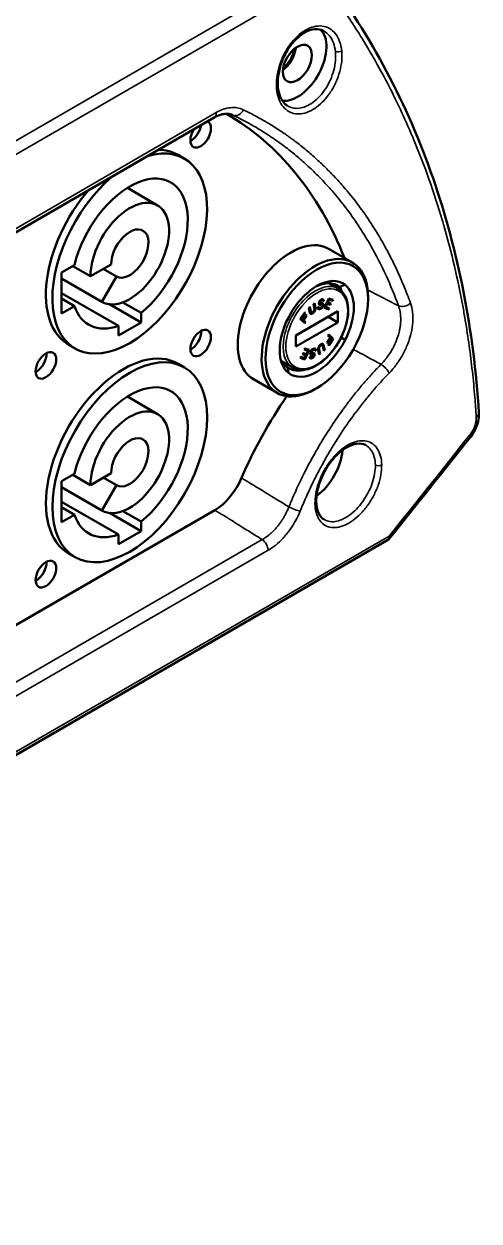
# Model space of a CAD drawing. Header units: millimetres. Extents: x 40 to 2195, y 40 to 1687.
# Drawn here: x 571.3 to 621.2, y 1177.3 to 1308.4 of the extents above; entities that cross this region are included whole.
import ezdxf

# ---------------------------------------------------------------- set-up
doc = ezdxf.new("R2010")
doc.units = ezdxf.units.MM
doc.header["$LTSCALE"] = 8
doc.layers.add('Visible (ISO)', color=7, linetype='Continuous', lineweight=50)
doc.layers.add('Visible Narrow (ISO)', color=7, linetype='Continuous', lineweight=35)

msp = doc.modelspace()

# ---------------------------------------------------------------- linework, layer by layer
at = {"layer": 'Visible (ISO)'}
for p, q in [((606.055, 1306.178), (606.056, 1306.178)), ((600.2, 1299.498), (600.2, 1299.498)), ((495.737, 1242.498), (592.191, 1298.186)), ((594.205, 1298.476), (594.205, 1298.476)), ((588.225, 1294.098), (588.932, 1293.689)), ((582.673, 1290.49), (585.982, 1288.58)), ((604.735, 1283.828), (607.351, 1282.318)), ((611.216, 1283.519), (611.216, 1283.519)), ((576.873, 1282.044), (575.458, 1281.227)), ((575.458, 1281.227), (575.458, 1276.737)), ((576.674, 1281.929), (578.619, 1280.807)), ((580.881, 1282.113), (578.619, 1280.807)), ((580.032, 1281.623), (581.482, 1280.785)), ((575.458, 1280.568), (579.882, 1278.014)), ((579.882, 1278.014), (581.482, 1280.785)), ((604.784, 1280.047), (605.797, 1279.462)), ((605.471, 1279.916), (605.928, 1279.652)), ((605.928, 1279.652), (606.553, 1279.866)), ((581.695, 1275.374), (575.458, 1278.975)), ((609.06, 1278.296), (609.06, 1278.541)), ((576.873, 1277.553), (575.458, 1278.37)), ((575.458, 1276.737), (576.873, 1277.553)), ((584.17, 1275.742), (580.697, 1277.747)), ((584.17, 1276.803), (582.173, 1277.956)), ((602.669, 1277.453), (602.568, 1277.368)), ((602.568, 1277.368), (602.688, 1276.823)), ((602.789, 1276.908), (602.669, 1277.453)), ((603.173, 1277.876), (603.072, 1277.791)), ((603.072, 1277.791), (603.192, 1277.246)), ((603.293, 1277.331), (603.156, 1277.41)), ((603.191, 1277.162), (603.169, 1277.081)), ((603.293, 1277.331), (603.173, 1277.876)), ((603.296, 1277.229), (603.182, 1277.294)), ((603.192, 1277.246), (603.191, 1277.162)), ((603.278, 1277.13), (603.191, 1277.18)), ((603.226, 1277.003), (603.278, 1277.13)), ((603.278, 1277.13), (603.296, 1277.229)), ((603.296, 1277.229), (603.293, 1277.331)), ((603.652, 1277.456), (603.551, 1277.423)), ((603.551, 1277.423), (603.553, 1277.34)), ((603.553, 1277.34), (603.585, 1277.247)), ((603.697, 1277.345), (603.558, 1277.425)), ((603.738, 1277.213), (603.562, 1277.314)), ((603.658, 1277.208), (603.583, 1277.25)), ((603.585, 1277.247), (603.658, 1277.208)), ((603.658, 1277.395), (603.589, 1277.435)), ((603.658, 1277.395), (603.652, 1277.456)), ((603.697, 1277.345), (603.658, 1277.395)), ((603.658, 1277.208), (603.738, 1277.213)), ((603.689, 1277.946), (603.674, 1277.858)), ((603.674, 1277.858), (603.676, 1277.775)), ((603.851, 1277.686), (603.675, 1277.788)), ((603.676, 1277.775), (603.728, 1277.709)), ((603.952, 1277.719), (603.677, 1277.878)), ((603.827, 1277.824), (603.682, 1277.908)), ((603.784, 1277.852), (603.683, 1277.911)), ((603.721, 1278.04), (603.689, 1277.946)), ((603.779, 1277.913), (603.694, 1277.962)), ((603.761, 1277.345), (603.697, 1277.345)), ((603.786, 1277.957), (603.708, 1278.002)), ((603.787, 1277.687), (603.71, 1277.731)), ((603.873, 1277.256), (603.719, 1277.345)), ((603.803, 1278.15), (603.721, 1278.04)), ((603.728, 1277.709), (603.787, 1277.687)), ((603.738, 1277.213), (603.873, 1277.256)), ((603.814, 1278.028), (603.743, 1278.069)), ((603.895, 1277.389), (603.761, 1277.345)), ((603.779, 1277.913), (603.786, 1277.957)), ((603.784, 1277.852), (603.779, 1277.913)), ((603.827, 1277.824), (603.784, 1277.852)), ((603.786, 1277.957), (603.814, 1278.028)), ((603.787, 1277.687), (603.851, 1277.686)), ((603.872, 1278.089), (603.792, 1278.135)), ((603.878, 1278.216), (603.803, 1278.15)), ((603.814, 1278.028), (603.872, 1278.089)), ((603.874, 1277.819), (603.827, 1277.824)), ((604.016, 1277.719), (603.834, 1277.823)), ((603.927, 1278.127), (603.837, 1278.179)), ((603.961, 1277.306), (603.845, 1277.372)), ((603.851, 1277.686), (603.952, 1277.719)), ((603.872, 1278.089), (603.927, 1278.127)), ((603.873, 1277.256), (603.961, 1277.306)), ((603.975, 1277.851), (603.874, 1277.819)), ((603.949, 1278.259), (603.878, 1278.216)), ((603.966, 1277.432), (603.895, 1277.389)), ((604.028, 1278.16), (603.904, 1278.231)), ((604.074, 1278.154), (603.922, 1278.242)), ((603.927, 1278.127), (604.028, 1278.16)), ((604.186, 1277.691), (603.931, 1277.837)), ((604.034, 1278.287), (603.949, 1278.259)), ((604.035, 1277.371), (603.949, 1277.422)), ((603.952, 1277.719), (604.016, 1277.719)), ((604.211, 1278.115), (603.957, 1278.262)), ((603.961, 1277.306), (604.035, 1277.371)), ((604.024, 1277.493), (603.966, 1277.432)), ((604.055, 1277.856), (603.975, 1277.851)), ((604.016, 1277.719), (604.059, 1277.691)), ((604.167, 1277.768), (604.018, 1277.854)), ((604.205, 1278.176), (604.02, 1278.282)), ((604.069, 1277.57), (604.024, 1277.493)), ((604.028, 1278.16), (604.074, 1278.154)), ((604.114, 1278.292), (604.034, 1278.287)), ((604.035, 1277.371), (604.118, 1277.481)), ((604.118, 1277.481), (604.043, 1277.525)), ((604.115, 1277.834), (604.055, 1277.856)), ((604.059, 1277.691), (604.081, 1277.636)), ((604.081, 1277.636), (604.069, 1277.57)), ((604.074, 1278.154), (604.101, 1278.121)), ((604.167, 1277.58), (604.08, 1277.63)), ((604.17, 1278.247), (604.095, 1278.291)), ((604.101, 1278.121), (604.11, 1278.082)), ((604.11, 1278.082), (604.211, 1278.115)), ((604.17, 1278.247), (604.114, 1278.292)), ((604.167, 1277.768), (604.115, 1277.834)), ((604.118, 1277.481), (604.167, 1277.58)), ((604.186, 1277.691), (604.167, 1277.768)), ((604.167, 1277.58), (604.186, 1277.691)), ((604.205, 1278.176), (604.17, 1278.247)), ((604.211, 1278.115), (604.205, 1278.176)), ((604.762, 1278.389), (604.257, 1277.341)), ((604.257, 1277.341), (604.749, 1277.188)), ((604.297, 1277.423), (604.396, 1277.392)), ((604.404, 1277.449), (604.33, 1277.492)), ((604.396, 1277.392), (604.421, 1277.444)), ((604.749, 1277.188), (604.396, 1277.392)), ((604.404, 1277.449), (604.575, 1277.806)), ((604.814, 1277.322), (604.404, 1277.449)), ((604.575, 1277.806), (604.502, 1277.849)), ((604.533, 1277.914), (604.577, 1277.9)), ((604.64, 1277.94), (604.566, 1277.982)), ((604.575, 1277.806), (604.931, 1277.696)), ((604.577, 1277.9), (604.606, 1277.96)), ((604.931, 1277.696), (604.577, 1277.9)), ((604.64, 1277.94), (604.779, 1278.23)), ((604.995, 1277.83), (604.64, 1277.94)), ((604.779, 1278.23), (604.706, 1278.272)), ((604.737, 1278.337), (604.836, 1278.307)), ((604.749, 1277.188), (604.814, 1277.322)), ((605.254, 1278.236), (604.762, 1278.389)), ((604.779, 1278.23), (605.189, 1278.103)), ((604.836, 1278.307), (604.861, 1278.359)), ((605.189, 1278.103), (604.836, 1278.307)), ((604.931, 1277.696), (604.995, 1277.83)), ((605.189, 1278.103), (605.254, 1278.236)), ((584.17, 1275.742), (584.17, 1276.803)), ((605.736, 1276.99), (601.14, 1274.336)), ((602.113, 1276.858), (601.621, 1276.137)), ((601.621, 1276.137), (602.126, 1275.672)), ((601.854, 1275.996), (601.652, 1276.183)), ((601.972, 1276.01), (601.658, 1276.191)), ((601.907, 1276.07), (601.669, 1276.207)), ((601.768, 1276.198), (601.692, 1276.242)), ((601.768, 1276.198), (602.177, 1276.799)), ((601.907, 1276.07), (601.768, 1276.198)), ((601.823, 1275.951), (601.854, 1275.996)), ((602.208, 1275.792), (601.854, 1275.996)), ((602.262, 1276.59), (601.907, 1276.07)), ((601.972, 1276.01), (602.327, 1276.531)), ((602.208, 1275.792), (601.972, 1276.01)), ((602.177, 1276.799), (602.102, 1276.843)), ((602.177, 1276.799), (602.113, 1276.858)), ((602.126, 1275.672), (602.208, 1275.792)), ((602.327, 1276.531), (602.251, 1276.574)), ((602.327, 1276.531), (602.262, 1276.59)), ((602.789, 1276.908), (602.652, 1276.987)), ((602.821, 1276.851), (602.661, 1276.944)), ((602.931, 1276.714), (602.68, 1276.859)), ((602.688, 1276.823), (602.724, 1276.749)), ((602.856, 1276.693), (602.711, 1276.777)), ((602.724, 1276.749), (602.773, 1276.707)), ((602.773, 1276.707), (602.856, 1276.693)), ((602.821, 1276.851), (602.789, 1276.908)), ((602.867, 1276.827), (602.821, 1276.851)), ((602.856, 1276.693), (602.931, 1276.714)), ((602.925, 1276.834), (602.867, 1276.827)), ((603.019, 1276.767), (602.907, 1276.832)), ((602.996, 1276.873), (602.925, 1276.834)), ((602.931, 1276.714), (603.019, 1276.767)), ((603.063, 1276.929), (602.996, 1276.873)), ((603.086, 1276.824), (602.998, 1276.875)), ((603.019, 1276.767), (603.086, 1276.824)), ((603.127, 1277.003), (603.063, 1276.929)), ((603.086, 1276.824), (603.167, 1276.912)), ((603.167, 1276.912), (603.087, 1276.958)), ((603.169, 1277.081), (603.127, 1277.003)), ((603.226, 1277.003), (603.151, 1277.047)), ((603.167, 1276.912), (603.226, 1277.003)), ((605.736, 1275.765), (604.676, 1276.377)), ((605.736, 1275.765), (605.736, 1276.99)), ((581.695, 1274.313), (584.17, 1275.742)), ((581.695, 1275.374), (581.695, 1274.313)), ((601.14, 1273.111), (605.736, 1275.765)), ((576.225, 1273.313), (576.932, 1272.905)), ((601.14, 1274.336), (601.14, 1273.111)), ((603.71, 1273.189), (603.65, 1273.097)), ((603.79, 1273.277), (603.71, 1273.189)), ((603.813, 1273.171), (603.735, 1273.217)), ((603.75, 1273.098), (603.813, 1273.171)), ((603.857, 1273.333), (603.79, 1273.277)), ((603.88, 1273.228), (603.792, 1273.279)), ((603.813, 1273.171), (603.88, 1273.228)), ((603.952, 1273.267), (603.849, 1273.326)), ((603.945, 1273.386), (603.857, 1273.333)), ((603.88, 1273.228), (603.952, 1273.267)), ((604.01, 1273.274), (603.881, 1273.348)), ((604.055, 1273.249), (603.883, 1273.349)), ((604.02, 1273.407), (603.945, 1273.386)), ((603.952, 1273.267), (604.01, 1273.274)), ((604.188, 1273.278), (603.982, 1273.397)), ((604.01, 1273.274), (604.055, 1273.249)), ((604.103, 1273.394), (604.02, 1273.407)), ((604.055, 1273.249), (604.087, 1273.193)), ((604.152, 1273.351), (604.069, 1273.399)), ((604.087, 1273.193), (604.208, 1272.648)), ((604.152, 1273.351), (604.103, 1273.394)), ((604.188, 1273.278), (604.152, 1273.351)), ((604.309, 1272.733), (604.188, 1273.278)), ((604.905, 1274.091), (604.55, 1273.57)), ((604.55, 1273.57), (604.614, 1273.51)), ((604.614, 1273.51), (604.969, 1274.031)), ((604.75, 1274.429), (604.668, 1274.308)), ((604.668, 1274.308), (604.905, 1274.091)), ((604.902, 1274.167), (604.699, 1274.354)), ((605.109, 1273.903), (604.699, 1273.302)), ((604.699, 1273.302), (604.764, 1273.242)), ((605.255, 1273.963), (604.75, 1274.429)), ((604.764, 1273.242), (605.255, 1273.963)), ((604.871, 1274.122), (604.902, 1274.167)), ((604.969, 1274.031), (604.894, 1274.075)), ((605.255, 1273.963), (604.902, 1274.167)), ((604.969, 1274.031), (605.109, 1273.903)), ((606.093, 1274.059), (606.553, 1273.831)), ((606.108, 1274.088), (606.553, 1273.831)), ((601.687, 1271.998), (601.623, 1271.864)), ((601.623, 1271.864), (602.115, 1271.711)), ((601.662, 1271.946), (601.761, 1271.916)), ((602.097, 1271.871), (601.687, 1271.998)), ((601.761, 1271.916), (601.786, 1271.967)), ((602.115, 1271.711), (601.761, 1271.916)), ((601.946, 1272.405), (601.881, 1272.271)), ((601.881, 1272.271), (602.237, 1272.161)), ((602.237, 1272.161), (601.917, 1272.345)), ((602.301, 1272.295), (601.946, 1272.405)), ((601.957, 1272.322), (601.99, 1272.391)), ((602.127, 1272.913), (602.063, 1272.779)), ((602.063, 1272.779), (602.473, 1272.652)), ((602.237, 1272.161), (602.097, 1271.871)), ((602.102, 1272.861), (602.119, 1272.856)), ((602.115, 1271.711), (602.619, 1272.76)), ((602.473, 1272.652), (602.119, 1272.856)), ((602.619, 1272.76), (602.127, 1272.913)), ((602.193, 1272.813), (602.226, 1272.882)), ((602.473, 1272.652), (602.301, 1272.295)), ((602.767, 1272.018), (602.666, 1271.986)), ((602.666, 1271.986), (602.671, 1271.925)), ((602.671, 1271.925), (602.706, 1271.853)), ((602.927, 1271.841), (602.673, 1271.988)), ((602.843, 1271.814), (602.679, 1271.909)), ((602.71, 1272.52), (602.691, 1272.41)), ((602.691, 1272.41), (602.709, 1272.333)), ((603.003, 1272.282), (602.699, 1272.457)), ((602.818, 1272.41), (602.702, 1272.476)), ((602.861, 1272.382), (602.702, 1272.474)), ((602.902, 1272.249), (602.702, 1272.365)), ((602.706, 1271.853), (602.762, 1271.809)), ((602.796, 1272.465), (602.709, 1272.515)), ((602.709, 1272.333), (602.762, 1272.267)), ((602.758, 1272.619), (602.71, 1272.52)), ((602.802, 1271.947), (602.71, 1272)), ((602.776, 1271.98), (602.73, 1272.006)), ((602.807, 1272.531), (602.735, 1272.572)), ((602.821, 1272.244), (602.744, 1272.289)), ((602.841, 1272.729), (602.758, 1272.619)), ((602.762, 1272.267), (602.821, 1272.244)), ((602.776, 1271.98), (602.767, 1272.018)), ((602.802, 1271.947), (602.776, 1271.98)), ((602.852, 1272.608), (602.781, 1272.649)), ((602.796, 1272.465), (602.807, 1272.531)), ((602.818, 1272.41), (602.796, 1272.465)), ((602.849, 1271.941), (602.802, 1271.947)), ((602.807, 1272.531), (602.852, 1272.608)), ((602.861, 1272.382), (602.818, 1272.41)), ((602.821, 1272.244), (602.902, 1272.249)), ((602.91, 1272.668), (602.83, 1272.715)), ((602.916, 1272.795), (602.841, 1272.729)), ((602.843, 1271.814), (602.927, 1271.841)), ((602.95, 1271.974), (602.849, 1271.941)), ((602.852, 1272.608), (602.91, 1272.668)), ((602.924, 1272.382), (602.861, 1272.382)), ((603.049, 1272.276), (602.867, 1272.382)), ((602.998, 1271.885), (602.883, 1271.952)), ((602.981, 1272.712), (602.885, 1272.768)), ((602.902, 1272.249), (603.003, 1272.282)), ((602.91, 1272.668), (602.981, 1272.712)), ((603.004, 1272.844), (602.916, 1272.795)), ((603.025, 1272.414), (602.924, 1272.382)), ((602.927, 1271.841), (602.998, 1271.885)), ((603.203, 1272.243), (602.948, 1272.389)), ((603.004, 1272.012), (602.95, 1271.974)), ((602.981, 1272.712), (603.116, 1272.756)), ((603.116, 1272.756), (602.983, 1272.832)), ((603.073, 1271.951), (602.988, 1272)), ((602.998, 1271.885), (603.073, 1271.951)), ((603.003, 1272.282), (603.049, 1272.276)), ((603.138, 1272.888), (603.004, 1272.844)), ((603.062, 1272.072), (603.004, 1272.012)), ((603.179, 1272.755), (603.018, 1272.849)), ((603.325, 1272.678), (603.025, 1272.851)), ((603.089, 1272.414), (603.025, 1272.414)), ((603.201, 1272.325), (603.047, 1272.414)), ((603.049, 1272.276), (603.092, 1272.249)), ((603.09, 1272.144), (603.062, 1272.072)), ((603.073, 1271.951), (603.155, 1272.061)), ((603.155, 1272.061), (603.076, 1272.107)), ((603.149, 1272.392), (603.089, 1272.414)), ((603.098, 1272.188), (603.09, 1272.144)), ((603.092, 1272.249), (603.098, 1272.188)), ((603.187, 1272.154), (603.096, 1272.207)), ((603.323, 1272.76), (603.115, 1272.88)), ((603.116, 1272.756), (603.179, 1272.755)), ((603.219, 1272.893), (603.138, 1272.888)), ((603.201, 1272.325), (603.149, 1272.392)), ((603.155, 1272.061), (603.187, 1272.154)), ((603.179, 1272.755), (603.218, 1272.706)), ((603.187, 1272.154), (603.203, 1272.243)), ((603.203, 1272.243), (603.201, 1272.325)), ((603.218, 1272.706), (603.224, 1272.645)), ((603.292, 1272.854), (603.219, 1272.893)), ((603.224, 1272.645), (603.325, 1272.678)), ((603.323, 1272.76), (603.292, 1272.854)), ((603.325, 1272.678), (603.323, 1272.76)), ((603.599, 1272.971), (603.58, 1272.872)), ((603.58, 1272.872), (603.583, 1272.77)), ((603.583, 1272.77), (603.703, 1272.225)), ((603.684, 1272.855), (603.588, 1272.91)), ((603.65, 1273.097), (603.599, 1272.971)), ((603.685, 1272.939), (603.605, 1272.986)), ((603.707, 1273.02), (603.636, 1273.061)), ((603.804, 1272.31), (603.667, 1272.389)), ((603.75, 1273.098), (603.678, 1273.139)), ((603.684, 1272.855), (603.685, 1272.939)), ((603.804, 1272.31), (603.684, 1272.855)), ((603.685, 1272.939), (603.707, 1273.02)), ((603.703, 1272.225), (603.804, 1272.31)), ((603.707, 1273.02), (603.75, 1273.098)), ((604.309, 1272.733), (604.172, 1272.812)), ((604.208, 1272.648), (604.309, 1272.733)), ((588.225, 1271.236), (588.932, 1270.827)), ((599.518, 1271.54), (600.797, 1270.802)), ((599.628, 1271.211), (600.241, 1270.857)), ((600.241, 1270.857), (600.324, 1270.234)), ((602.762, 1271.809), (602.843, 1271.814)), ((612.048, 1270.978), (612.048, 1270.978)), ((596.485, 1269.539), (599.101, 1268.028)), ((603.438, 1268.559), (603.226, 1268.437)), ((582.673, 1267.628), (585.982, 1265.718)), ((608.388, 1266.792), (608.388, 1266.792)), ((607.403, 1265.492), (607.403, 1265.492)), ((607.572, 1265.723), (607.572, 1265.723)), ((608.779, 1262.333), (608.779, 1262.332)), ((576.873, 1259.182), (575.458, 1258.365)), ((576.674, 1259.067), (578.619, 1257.945)), ((580.881, 1259.251), (578.619, 1257.945)), ((580.032, 1258.761), (581.482, 1257.924)), ((575.458, 1258.365), (575.458, 1253.875)), ((575.458, 1257.706), (579.882, 1255.152)), ((579.882, 1255.152), (581.482, 1257.924)), ((581.695, 1252.512), (575.458, 1256.113)), ((592.257, 1255.204), (490.169, 1196.264)), ((576.873, 1254.691), (575.458, 1255.508)), ((584.17, 1252.88), (580.697, 1254.885)), ((584.17, 1253.941), (582.173, 1255.094)), ((600.526, 1255.896), (600.526, 1255.896)), ((575.458, 1253.875), (576.873, 1254.691)), ((584.17, 1252.88), (584.17, 1253.941)), ((604.206, 1254.189), (604.206, 1254.189)), ((581.695, 1251.451), (584.17, 1252.88)), ((581.695, 1252.512), (581.695, 1251.451)), ((611.298, 1251.966), (482.026, 1177.33)), ((576.225, 1250.451), (576.932, 1250.043))]:
    msp.add_line(p, q, dxfattribs=at)
for centre, major_axis, ratio, start_param, end_param in [((601.317, 1304.118), (2.25, 3.897), 0.5773503, 3.384645, 6.1631329), ((599.549, 1305.138), (1.125, 1.949), 0.5773503, 4.0453778, 5.3794001), ((599.549, 1305.138), (1, 1.732), 0.5773503, 4.0836221, 5.3411559), ((553.485, 1229.376), (39.992, 69.269), 0.5773503, 0.0149504, 0.0149523), ((553.478, 1229.363), (40, 69.282), 0.5773503, 5.8555837, 6.2814994), ((590.71, 1296.361), (-0.8, -1.386), 0.5773503, 4.6609827, 9.4761843), ((589.65, 1296.973), (0.8, 1.386), 0.5773503, 3.866295, 5.3015362), ((599.903, 1297.994), (1.4, 2.425), 0.5773503, 2.0350731, 2.035154), ((598.842, 1298.606), (0.75, 1.299), 0.5773503, 3.7033578, 3.7035529), ((598.842, 1298.606), (0.8, 1.386), 0.5773503, 3.792487, 3.7926391), ((599.054, 1298.484), (-0.8, -1.386), 0.5773503, 0.6411292, 0.6412576), ((582.932, 1283.297), (-6, -10.392), 0.5773503, 4.1555191, 9.9816478), ((582.225, 1283.705), (6, 10.392), 0.5773503, 0, 0.3134131), ((582.932, 1283.297), (4.5, 7.794), 0.5773503, 4.1226819, 8.328858), ((582.225, 1283.705), (-6, -10.392), 0.5773503, 4.3989759, 6.2831853), ((582.932, 1283.297), (-3.05, -5.283), 0.5773503, 0, 5.4977871), ((582.932, 1283.297), (-1.45, -2.511), 0.5773503, 0, 5.4977871), ((600.61, 1276.683), (4.125, 7.145), 0.5773503, 0, 3.1415927), ((603.226, 1275.173), (4.125, 7.145), 0.5773503, 5.4977871, 10.2101761), ((603.438, 1275.05), (2.875, 4.98), 0.5773503, 6.1959188, 7.9412481), ((603.085, 1275.254), (2.625, 4.547), 0.5773503, 6.1959188, 7.022031), ((602.228, 1275.749), (2.625, 4.547), 0.5773503, 5.9733407, 6.1192113), ((603.438, 1275.05), (2.875, 4.98), 0.5773503, 4.7996554, 6.1959188), ((602.228, 1275.749), (2.875, 4.98), 0.5773503, 5.7458158, 5.8794967), ((582.932, 1283.297), (-4.5, -7.794), 0.5773503, 5.808309, 6.8728924), ((603.438, 1275.05), (-2.875, -4.98), 0.5773503, 4.7996554, 6.1959188), ((589.65, 1274.111), (0.8, 1.386), 0.5773503, 3.866295, 5.558483), ((603.438, 1275.05), (-2.875, -4.98), 0.5773503, 6.1959188, 7.9412481), ((572.679, 1271.662), (0.8, 1.386), 0.5773503, 3.866295, 5.558483), ((582.225, 1260.843), (6, 10.392), 0.5773503, 0, 3.1415927), ((603.085, 1275.254), (-2.625, -4.547), 0.5773503, 6.1959188, 6.8417831), ((582.932, 1260.435), (4.5, 7.794), 0.5773503, 4.1226819, 8.328858), ((612.887, 1255.425), (-15, -25.981), 0.5773503, 4.5705121, 4.9134068), ((582.932, 1260.435), (-3.05, -5.283), 0.5773503, 0, 5.4977871), ((620.222, 1265.784), (0.998, 0.062), 0.5973138, 6.2830968, 6.2832315), ((603.085, 1260.231), (2.25, 3.897), 0.5773503, 0.149945, 0.1499531), ((582.932, 1260.435), (-1.45, -2.511), 0.5773503, 0, 5.4977871), ((603.085, 1260.231), (2.25, 3.897), 0.5773503, 5.9263482, 5.9263977), ((619.536, 1263.864), (0.783, -0.622), 0.2153786, 0.0000005, 0.0000824), ((603.085, 1260.231), (-2.25, -3.897), 0.5773503, 0.8924935, 2.274562), ((603.085, 1260.231), (-1.125, -1.949), 0.5773503, 2.4402436, 2.440431), ((592.242, 1259.294), (2.491, 4.338), 0.5797185, 3.9263066, 4.9086224), ((603.084, 1260.23), (-1.125, -1.948), 0.5773503, 6.021143, 6.0211494), ((603.085, 1260.231), (-2.25, -3.897), 0.5773503, 6.2389321, 6.2389455), ((603.085, 1260.231), (-2.25, -3.897), 0.5773503, 0.8489149, 0.8489332), ((582.932, 1260.435), (-4.5, -7.794), 0.5773503, 5.808309, 6.8728924), ((610.664, 1252.754), (0.66, -0.77), 0.4109724, 6.2062801, 6.9933348), ((572.679, 1248.8), (0.8, 1.386), 0.5773503, 3.866295, 5.558483)]:
    msp.add_ellipse(centre, major_axis=major_axis, ratio=ratio, start_param=start_param, end_param=end_param, dxfattribs=at)
for centre, major_axis in [((601.317, 1304.118), (1.125, 1.949)), ((603.438, 1275.05), (-3.975, -6.885)), ((590.71, 1273.499), (-0.8, -1.386)), ((573.74, 1271.05), (-0.8, -1.386)), ((582.932, 1260.435), (-6, -10.392)), ((573.74, 1248.188), (-0.8, -1.386))]:
    msp.add_ellipse(centre, major_axis=major_axis, ratio=0.5773503, dxfattribs=at)
for points, knots in [([(604.445, 1313.693), (609.361, 1307.197), (613.35, 1299.704), (618.95, 1283.597), (620.659, 1274.915), (621.22, 1265.846)], [0, 0, 0, 0, 3.4817269, 3.4817269, 6.869154, 6.869154, 6.869154, 6.869154]), ([(604.182, 1307.695), (603.899, 1307.843), (603.57, 1307.905), (602.868, 1307.835), (602.491, 1307.71), (601.792, 1307.314), (601.462, 1307.059), (600.854, 1306.454), (600.567, 1306.098), (600.063, 1305.319), (599.839, 1304.885), (599.484, 1303.993), (599.348, 1303.523), (599.183, 1302.61), (599.152, 1302.156), (599.176, 1301.679), (599.18, 1301.619), (599.185, 1301.559)], [0, 0, 0, 0, 0.1785225, 0.1785225, 0.344747, 0.344747, 0.4888646, 0.4888646, 0.6298816, 0.6298816, 0.7730767, 0.7730767, 0.918247, 0.918247, 1.0642545, 1.0642545, 1.0855836, 1.0855836, 1.0855836, 1.0855836]), ([(599.185, 1301.559), (599.221, 1301.149), (599.311, 1300.771), (599.571, 1300.15), (599.741, 1299.897), (600.019, 1299.627), (600.107, 1299.557), (600.2, 1299.498)], [0, 0, 0, 0, 0.14761341, 0.14761341, 0.29154557, 0.29154557, 0.3534981, 0.3534981, 0.3534981, 0.3534981]), ([(594.205, 1298.476), (594.043, 1298.548), (593.868, 1298.591), (593.493, 1298.613), (593.296, 1298.597), (592.807, 1298.486), (592.501, 1298.365), (592.19, 1298.185)], [0, 0, 0, 0, 0.12032325, 0.12032325, 0.22925227, 0.22925227, 0.3724533, 0.3724533, 0.3724533, 0.3724533]), ([(600.797, 1270.802), (601.064, 1270.648), (601.371, 1270.564), (602.037, 1270.539), (602.4, 1270.605), (603.15, 1270.882), (603.538, 1271.101), (604.294, 1271.667), (604.661, 1272.015), (605.335, 1272.803), (605.642, 1273.243), (606.167, 1274.17), (606.385, 1274.658), (606.712, 1275.634), (606.819, 1276.122), (606.911, 1277.053), (606.895, 1277.495), (606.735, 1278.287), (606.592, 1278.637), (606.225, 1279.146), (606.026, 1279.33), (605.797, 1279.462)], [0.7853982, 0.7853982, 0.7853982, 0.7853982, 1.0821682, 1.0821682, 1.3931145, 1.3931145, 1.7181942, 1.7181942, 2.0448619, 2.0448619, 2.3704012, 2.3704012, 2.6954728, 2.6954728, 3.0210964, 3.0210964, 3.3478306, 3.3478306, 3.6723036, 3.6723036, 3.9269908, 3.9269908, 3.9269908, 3.9269908]), ([(621.22, 1265.839), (621.238, 1265.535), (621.206, 1265.213), (621.057, 1264.584), (620.939, 1264.267), (620.656, 1263.713), (620.497, 1263.465), (620.319, 1263.242)], [0.00073799, 0.00073799, 0.00073799, 0.00073799, 0.10214631, 0.10214631, 0.20213812, 0.20213812, 0.28890565, 0.28890565, 0.28890565, 0.28890565]), ([(608.779, 1262.333), (608.51, 1262.473), (608.179, 1262.526), (607.459, 1262.417), (607.078, 1262.278), (606.366, 1261.862), (606.027, 1261.603), (605.385, 1260.988), (605.074, 1260.624), (604.516, 1259.831), (604.263, 1259.392), (603.849, 1258.496), (603.683, 1258.028), (603.459, 1257.126), (603.399, 1256.681), (603.391, 1256.227), (603.391, 1256.177), (603.392, 1256.128)], [0, 0, 0, 0, 0.1937966, 0.1937966, 0.362471, 0.362471, 0.5079232, 0.5079232, 0.6541727, 0.6541727, 0.8025495, 0.8025495, 0.9518485, 0.9518485, 1.1007993, 1.1007993, 1.1193654, 1.1193654, 1.1193654, 1.1193654]), ([(603.392, 1256.128), (603.398, 1255.733), (603.457, 1255.374), (603.658, 1254.791), (603.798, 1254.56), (604.037, 1254.311), (604.118, 1254.244), (604.206, 1254.189)], [0, 0, 0, 0, 0.14883937, 0.14883937, 0.29380505, 0.29380505, 0.36130566, 0.36130566, 0.36130566, 0.36130566])]:
    msp.add_open_spline(points, degree=3, knots=knots, dxfattribs=at)
msp.add_open_spline([(620.319, 1263.242), (617.339, 1259.491), (614.348, 1255.746), (611.347, 1252.007)], degree=3, dxfattribs=at)
at = {"layer": 'Visible Narrow (ISO)'}
for p, q in [((483.096, 1245.234), (602.335, 1314.076)), ((483.785, 1244.124), (603.024, 1312.967)), ((495.935, 1243.048), (592.393, 1298.738)), ((592.969, 1299.021), (592.969, 1299.021)), ((611.371, 1252.347), (482.367, 1177.867)), ((597.461, 1251.969), (494.903, 1192.757)), ((598.107, 1250.794), (495.549, 1191.582))]:
    msp.add_line(p, q, dxfattribs=at)
for centre, major_axis, ratio, start_param, end_param in [((605.824, 1305.636), (-0.498, -0.047), 0.5119659, 0.7686554, 2.3049417), ((598.687, 1301.515), (0.498, 0.044), 0.5074927, 5.449504, 6.2830782), ((591.691, 1299.051), (0.5, -0.866), 0.5773501, 0.000048, 0.8989128), ((594.673, 1299.362), (-0.43, -0.903), 0.7702436, 0.022851, 1.5882819), ((603.297, 1275.132), (2.5, 4.33), 0.5773503, 0, 3.1415927), ((10.596, -2549.526), (-2152.996, 3956.481), 0.716159, 5.4634873, 5.4644511), ((613.008, 1278.234), (-0.94, -0.34), 0.6949102, 0.642038, 2.1405063), ((-581.634, -2785.855), (-1051.572, 4384.108), 0.8027913, 5.6623197, 5.6631969), ((610.668, 1270.58), (-0.714, 0.7), 0.3517783, 3.8355338, 5.2836597), ((620.222, 1265.784), (0.998, 0.062), 0.5973138, 5.4619831, 6.2830966), ((-1062.342, 2210.294), (-1935.494, -1377.706), 0.783761, 1.9178377, 1.9239664), ((619.536, 1263.864), (0.783, -0.622), 0.2153786, 0.0000819, 0.6427313), ((610.205, 1260.342), (-0.5, -0.008), 0.5669487, 0.8109162, 2.3469972), ((408.457, 1388.594), (-357.262, 226.916), 0.0266301, 2.1376249, 2.1547516), ((602.892, 1256.12), (0.5, 0.008), 0.5662031, 5.4888317, 6.2830963), ((600.914, 1255.486), (-0.926, 0.378), 0.162642, 1.0297403, 2.5031828), ((597.4, 1251.191), (-0.5, 0.866), 0.5773503, 3.9411046, 5.4105207)]:
    msp.add_ellipse(centre, major_axis=major_axis, ratio=ratio, start_param=start_param, end_param=end_param, dxfattribs=at)
msp.add_ellipse((603.438, 1275.05), major_axis=(2.4, 4.157), ratio=0.5773503, dxfattribs=at)
for points, knots in [([(604.349, 1312.787), (604.849, 1312.125), (605.339, 1311.454), (606.297, 1310.094), (606.766, 1309.404), (607.683, 1308.007), (608.131, 1307.299), (608.854, 1306.115), (609.134, 1305.644), (609.502, 1305.012), (609.593, 1304.854), (610.198, 1303.795), (610.697, 1302.882), (611.672, 1301.01), (612.147, 1300.051), (613.063, 1298.107), (613.503, 1297.123), (613.97, 1296.021), (614.014, 1295.915), (614.658, 1294.379), (615.221, 1292.923), (616.276, 1289.952), (616.768, 1288.435), (617.274, 1286.717), (617.339, 1286.496), (617.402, 1286.275), (617.819, 1284.817), (618.192, 1283.383), (618.869, 1280.493), (619.174, 1279.036), (619.538, 1277.066), (619.627, 1276.566), (619.716, 1276.033), (619.722, 1276.002), (619.881, 1275.053), (620.022, 1274.128), (620.28, 1272.269), (620.396, 1271.333), (620.603, 1269.452), (620.694, 1268.507), (620.832, 1266.837), (620.884, 1266.115), (620.929, 1265.39)], [0, 0, 0, 0, 0.0516617, 0.0516617, 0.1033844, 0.1033844, 0.1550977, 0.1550977, 0.1888116, 0.1888116, 0.2, 0.2, 0.263525, 0.263525, 0.3283349, 0.3283349, 0.3931447, 0.3931447, 0.4, 0.4, 0.4928142, 0.4928142, 0.5865627, 0.5865627, 0.5974619, 0.6, 0.6, 0.6858769, 0.6858769, 0.7711307, 0.7711307, 0.8, 0.8, 0.8017827, 0.8017827, 0.8546116, 0.8546116, 0.9074431, 0.9074431, 0.9601682, 0.9601682, 1, 1, 1, 1]), ([(599.038, 1301.358), (599.005, 1301.739), (599.017, 1302.523), (599.278, 1303.804), (599.766, 1305.052), (600.445, 1306.183), (601.27, 1307.123), (602.185, 1307.811), (603.129, 1308.2), (604.04, 1308.265), (604.857, 1307.999), (605.521, 1307.422), (605.988, 1306.559), (606.139, 1305.863), (606.175, 1305.478)], [0, 0, 0, 0, 0.08333333, 0.16666667, 0.25, 0.33333333, 0.41666667, 0.5, 0.58333333, 0.66666667, 0.75, 0.83333333, 0.91666667, 1, 1, 1, 1]), ([(604.182, 1307.695), (604.202, 1307.685), (604.448, 1307.551), (604.87, 1307.187), (605.301, 1306.413), (605.447, 1305.768), (605.483, 1305.425)], [0.7428613, 0.7428613, 0.7428613, 0.7428613, 0.75, 0.83333333, 0.91666667, 0.99999999, 0.99999999, 0.99999999, 0.99999999]), ([(605.483, 1305.425), (605.516, 1305.11), (605.52, 1304.444), (605.334, 1303.382), (604.965, 1302.33), (604.44, 1301.355), (603.788, 1300.508), (603.049, 1299.839), (602.267, 1299.385), (601.485, 1299.173), (600.781, 1299.214), (600.374, 1299.388), (600.2, 1299.498)], [0.00000544, 0.00000544, 0.00000544, 0.00000544, 0.07692308, 0.15384615, 0.23076923, 0.30769231, 0.38461538, 0.46153846, 0.53846154, 0.61538462, 0.69230769, 0.7589014, 0.7589014, 0.7589014, 0.7589014]), ([(594.261, 1298.451), (594.844, 1298.173), (595.419, 1297.878), (596.549, 1297.255), (597.104, 1296.928), (598.192, 1296.242), (598.725, 1295.885), (599.466, 1295.355), (599.683, 1295.196), (599.951, 1294.994), (600.004, 1294.954), (600.479, 1294.592), (600.896, 1294.259), (601.715, 1293.57), (602.118, 1293.215), (602.908, 1292.484), (603.296, 1292.108), (604.055, 1291.336), (604.426, 1290.94), (604.89, 1290.422), (604.99, 1290.309), (605.098, 1290.185), (605.106, 1290.176), (605.622, 1289.584), (606.113, 1288.981), (607.068, 1287.728), (607.532, 1287.077), (608.422, 1285.739), (608.849, 1285.051), (609.28, 1284.306), (609.303, 1284.267), (609.941, 1283.154), (610.514, 1282.038), (611.533, 1279.812), (611.985, 1278.706), (612.396, 1277.57)], [0.00007924, 0.00007924, 0.00007924, 0.00007924, 0.07153957, 0.07153957, 0.14275653, 0.14275653, 0.21330097, 0.21330097, 0.24275376, 0.24275376, 0.25, 0.25, 0.30813816, 0.30813816, 0.36631778, 0.36631778, 0.42448157, 0.42448157, 0.48257639, 0.48257639, 0.49870753, 0.49870753, 0.5, 0.5, 0.5824461, 0.5824461, 0.66622305, 0.66622305, 0.75, 0.75, 0.75466516, 0.75466516, 0.88177826, 0.88177826, 0.99999999, 0.99999999, 0.99999999, 0.99999999]), ([(595.376, 1299.046), (595.791, 1298.848), (596.202, 1298.641), (597.015, 1298.21), (597.417, 1297.986), (598.211, 1297.522), (598.603, 1297.282), (599.376, 1296.786), (599.758, 1296.53), (600.452, 1296.043), (600.767, 1295.814), (601.131, 1295.539), (601.184, 1295.499), (601.636, 1295.153), (602.03, 1294.837), (602.806, 1294.187), (603.188, 1293.853), (603.938, 1293.165), (604.307, 1292.811), (605.031, 1292.087), (605.386, 1291.716), (605.934, 1291.117), (606.132, 1290.895), (606.336, 1290.661), (606.344, 1290.652), (606.904, 1290.007), (607.436, 1289.348), (608.457, 1287.992), (608.946, 1287.293), (609.805, 1285.976), (610.181, 1285.363), (610.565, 1284.697), (610.587, 1284.658), (610.87, 1284.163), (611.123, 1283.701), (611.612, 1282.762), (611.85, 1282.285), (612.308, 1281.318), (612.529, 1280.828), (612.955, 1279.835), (613.16, 1279.333), (613.479, 1278.507), (613.598, 1278.189), (613.714, 1277.867)], [0, 0, 0, 0, 0.05010338, 0.05010338, 0.10033059, 0.10033059, 0.1505348, 0.1505348, 0.20055623, 0.20055623, 0.24280232, 0.24280232, 0.25, 0.25, 0.30437237, 0.30437237, 0.35874584, 0.35874584, 0.4130943, 0.4130943, 0.46737462, 0.46737462, 0.49871962, 0.49871962, 0.5, 0.5, 0.58846899, 0.58846899, 0.67658595, 0.67658595, 0.75, 0.75, 0.75463208, 0.75463208, 0.80785521, 0.80785521, 0.86110509, 0.86110509, 0.91427288, 0.91427288, 0.96717505, 0.96717505, 1, 1, 1, 1]), ([(612.396, 1277.57), (612.436, 1277.467), (612.471, 1277.359), (612.528, 1277.151), (612.551, 1277.052), (612.583, 1276.886), (612.594, 1276.819), (612.618, 1276.646), (612.629, 1276.538), (612.643, 1276.318), (612.646, 1276.206), (612.646, 1276.039), (612.645, 1275.985), (612.642, 1275.895), (612.64, 1275.86), (612.632, 1275.698), (612.621, 1275.57), (612.589, 1275.312), (612.569, 1275.181), (612.532, 1274.979), (612.517, 1274.908), (612.501, 1274.835), (612.5, 1274.832), (612.456, 1274.63), (612.402, 1274.43), (612.297, 1274.098), (612.25, 1273.966), (612.184, 1273.792), (612.168, 1273.75), (612.087, 1273.547), (612.017, 1273.388), (611.881, 1273.107), (611.817, 1272.983), (611.707, 1272.783), (611.663, 1272.706), (611.491, 1272.415), (611.353, 1272.207), (611.195, 1271.992), (611.183, 1271.975), (611.093, 1271.855), (611.013, 1271.753), (610.817, 1271.517), (610.698, 1271.384), (610.547, 1271.229), (610.518, 1271.199), (610.489, 1271.17)], [0, 0, 0, 0, 0.0590831, 0.0590831, 0.110126, 0.110126, 0.1428571, 0.1428571, 0.1943357, 0.1943357, 0.2455857, 0.2455857, 0.2700129, 0.2700129, 0.2857143, 0.2857143, 0.3417607, 0.3417607, 0.3983815, 0.3983815, 0.4285714, 0.4285714, 0.4298346, 0.4298346, 0.5147687, 0.5147687, 0.5714286, 0.5714286, 0.589682, 0.589682, 0.6588585, 0.6588585, 0.7142857, 0.7142857, 0.7495122, 0.7495122, 0.8487464, 0.8487464, 0.8571429, 0.8571429, 0.909368, 0.909368, 0.9826298, 0.9826298, 1, 1, 1, 1]), ([(613.714, 1277.867), (613.822, 1277.568), (613.97, 1276.928), (613.995, 1275.805), (613.815, 1274.618), (613.441, 1273.403), (612.895, 1272.225), (612.194, 1271.126), (611.661, 1270.496), (611.375, 1270.203)], [0.00000001, 0.00000001, 0.00000001, 0.00000001, 0.14285714, 0.28571429, 0.42857143, 0.57142857, 0.71428571, 0.85714286, 1, 1, 1, 1]), ([(610.489, 1271.17), (610.344, 1271.022), (610.196, 1270.868), (609.896, 1270.553), (609.745, 1270.391), (609.441, 1270.061), (609.288, 1269.892), (608.995, 1269.564), (608.856, 1269.405), (608.646, 1269.163), (608.577, 1269.083), (608.357, 1268.824), (608.203, 1268.641), (607.896, 1268.269), (607.743, 1268.081), (607.436, 1267.696), (607.282, 1267.501), (606.976, 1267.105), (606.823, 1266.904), (606.566, 1266.56), (606.462, 1266.419), (606.33, 1266.238), (606.302, 1266.2), (606.095, 1265.916), (605.917, 1265.665), (605.562, 1265.155), (605.385, 1264.897), (605.035, 1264.373), (604.861, 1264.108), (604.516, 1263.571), (604.345, 1263.299), (604.132, 1262.952), (604.087, 1262.879), (604.026, 1262.779), (604.01, 1262.752), (603.855, 1262.496), (603.717, 1262.264), (603.443, 1261.795), (603.307, 1261.558), (603.04, 1261.084), (602.909, 1260.847), (602.65, 1260.37), (602.522, 1260.129), (602.271, 1259.648), (602.148, 1259.407), (601.977, 1259.066), (601.927, 1258.966), (601.728, 1258.565), (601.584, 1258.265), (601.302, 1257.664), (601.164, 1257.363), (600.894, 1256.759), (600.762, 1256.455), (600.549, 1255.952), (600.466, 1255.752), (600.384, 1255.552)], [0, 0, 0, 0, 0.04775443, 0.04775443, 0.09467866, 0.09467866, 0.14028263, 0.14028263, 0.18062155, 0.18062155, 0.2, 0.2, 0.24254208, 0.24254208, 0.28395789, 0.28395789, 0.32488245, 0.32488245, 0.36521336, 0.36521336, 0.39267259, 0.39267259, 0.4, 0.4, 0.44714389, 0.44714389, 0.49407801, 0.49407801, 0.54090408, 0.54090408, 0.58759225, 0.58759225, 0.6, 0.6, 0.60449657, 0.60449657, 0.6433067, 0.6433067, 0.68248003, 0.68248003, 0.72133582, 0.72133582, 0.76066791, 0.76066791, 0.8, 0.8, 0.81650404, 0.81650404, 0.86589751, 0.86589751, 0.91583011, 0.91583011, 0.96646982, 0.96646982, 0.99999997, 0.99999997, 0.99999997, 0.99999997]), ([(611.375, 1270.203), (611.241, 1270.067), (611.106, 1269.926), (610.833, 1269.639), (610.696, 1269.493), (610.42, 1269.193), (610.281, 1269.04), (610.001, 1268.728), (609.861, 1268.568), (609.699, 1268.382), (609.68, 1268.36), (609.596, 1268.262), (609.53, 1268.186), (609.319, 1267.938), (609.172, 1267.762), (608.879, 1267.407), (608.733, 1267.226), (608.44, 1266.859), (608.293, 1266.673), (608.001, 1266.294), (607.855, 1266.102), (607.601, 1265.763), (607.494, 1265.617), (607.359, 1265.433), (607.333, 1265.396), (607.123, 1265.107), (606.94, 1264.849), (606.582, 1264.334), (606.407, 1264.077), (606.06, 1263.555), (605.887, 1263.29), (605.546, 1262.754), (605.377, 1262.484), (605.19, 1262.177), (605.17, 1262.144), (605.135, 1262.086), (605.12, 1262.06), (604.972, 1261.816), (604.841, 1261.595), (604.578, 1261.144), (604.446, 1260.913), (604.19, 1260.457), (604.066, 1260.231), (603.816, 1259.769), (603.69, 1259.533), (603.444, 1259.06), (603.323, 1258.824), (603.157, 1258.492), (603.109, 1258.396), (602.937, 1258.049), (602.817, 1257.799), (602.58, 1257.297), (602.464, 1257.045), (602.236, 1256.54), (602.124, 1256.288), (601.906, 1255.781), (601.799, 1255.528), (601.67, 1255.214), (601.645, 1255.154), (601.621, 1255.093)], [0, 0, 0, 0, 0.04518271, 0.04518271, 0.08934348, 0.08934348, 0.13273435, 0.13273435, 0.17508481, 0.17508481, 0.18073084, 0.18073084, 0.2, 0.2, 0.24211574, 0.24211574, 0.28307042, 0.28307042, 0.32352635, 0.32352635, 0.36337946, 0.36337946, 0.39274032, 0.39274032, 0.4, 0.4, 0.45, 0.45, 0.49819399, 0.49819399, 0.54628899, 0.54628899, 0.594259, 0.594259, 0.6, 0.6, 0.60444499, 0.60444499, 0.64258686, 0.64258686, 0.68194015, 0.68194015, 0.72013514, 0.72013514, 0.76006757, 0.76006757, 0.8, 0.8, 0.81638678, 0.81638678, 0.85907964, 0.85907964, 0.90234509, 0.90234509, 0.94586062, 0.94586062, 0.98959685, 0.98959685, 0.99999999, 0.99999999, 0.99999999, 0.99999999]), ([(620.929, 1265.39), (620.936, 1265.272), (620.932, 1265.149), (620.917, 1265.02), (620.901, 1264.891), (620.874, 1264.757), (620.836, 1264.622), (620.799, 1264.486), (620.75, 1264.35), (620.692, 1264.216), (620.633, 1264.082), (620.565, 1263.95), (620.49, 1263.824), (620.415, 1263.699), (620.333, 1263.581), (620.244, 1263.467)], [0.00000001, 0.00000001, 0.00000001, 0.00000001, 0.2, 0.2, 0.2, 0.4, 0.4, 0.4, 0.6, 0.6, 0.6, 0.8, 0.8, 0.8, 1, 1, 1, 1]), ([(608.779, 1262.332), (608.848, 1262.296), (609.105, 1262.138), (609.477, 1261.74), (609.782, 1261.024), (609.858, 1260.441), (609.864, 1260.131)], [0.74239309, 0.74239309, 0.74239309, 0.74239309, 0.76923077, 0.84615385, 0.92307692, 1, 1, 1, 1]), ([(609.864, 1260.131), (609.869, 1259.825), (609.817, 1259.175), (609.548, 1258.135), (609.101, 1257.098), (608.508, 1256.129), (607.8, 1255.281), (607.02, 1254.605), (606.215, 1254.138), (605.431, 1253.909), (604.748, 1253.93), (604.365, 1254.087), (604.206, 1254.189)], [0.00000432, 0.00000432, 0.00000432, 0.00000432, 0.07692308, 0.15384615, 0.23076923, 0.30769231, 0.38461538, 0.46153846, 0.53846154, 0.61538462, 0.69230769, 0.75815697, 0.75815697, 0.75815697, 0.75815697]), ([(597.461, 1251.969), (597.05, 1252.225), (596.182, 1252.764), (595.314, 1253.303), (594.61, 1253.741), (594.36, 1253.896), (593.493, 1254.435), (592.875, 1254.82), (592.257, 1255.204)], [0, 0, 0, 0, 0.2372525, 0.5, 0.5, 0.6435802, 0.6435802, 1, 1, 1, 1]), ([(600.384, 1255.552), (600.331, 1255.417), (600.274, 1255.284), (600.163, 1255.042), (600.11, 1254.933), (600.025, 1254.769), (599.996, 1254.713), (599.904, 1254.545), (599.84, 1254.434), (599.708, 1254.216), (599.639, 1254.109), (599.528, 1253.944), (599.486, 1253.884), (599.443, 1253.823), (599.441, 1253.821), (599.367, 1253.718), (599.293, 1253.62), (599.142, 1253.428), (599.064, 1253.335), (598.934, 1253.186), (598.883, 1253.129), (598.794, 1253.034), (598.757, 1252.995), (598.629, 1252.864), (598.537, 1252.775), (598.351, 1252.606), (598.257, 1252.525), (598.08, 1252.382), (597.998, 1252.319), (597.805, 1252.181), (597.694, 1252.108), (597.543, 1252.016), (597.502, 1251.992), (597.461, 1251.969)], [0, 0, 0, 0, 0.088443, 0.088443, 0.1617348, 0.1617348, 0.2, 0.2, 0.2770603, 0.2770603, 0.354022, 0.354022, 0.398206, 0.398206, 0.4, 0.4, 0.4757113, 0.4757113, 0.5516509, 0.5516509, 0.6, 0.6, 0.6346404, 0.6346404, 0.7173202, 0.7173202, 0.8, 0.8, 0.8711923, 0.8711923, 0.9654107, 0.9654107, 1, 1, 1, 1])]:
    msp.add_open_spline(points, degree=3, knots=knots, dxfattribs=at)
for points in [[(606.175, 1305.478), (606.209, 1305.127), (606.206, 1304.404), (605.99, 1303.225), (605.573, 1302.062), (604.983, 1300.982), (604.255, 1300.043), (603.432, 1299.3), (602.563, 1298.797), (601.697, 1298.561), (600.884, 1298.607), (600.17, 1298.933), (599.598, 1299.521), (599.2, 1300.347), (599.07, 1301), (599.038, 1301.358)], [(592.393, 1298.738), (592.653, 1298.888), (593.17, 1299.127), (593.957, 1299.308), (594.712, 1299.289), (595.162, 1299.149), (595.376, 1299.046)], [(594.256, 1298.453), (594.224, 1298.467), (594.193, 1298.481), (594.162, 1298.495)], [(594.205, 1298.476), (594.223, 1298.468), (594.241, 1298.46), (594.259, 1298.452)], [(603.245, 1255.923), (603.24, 1256.266), (603.297, 1256.973), (603.592, 1258.133), (604.08, 1259.284), (604.73, 1260.361), (605.508, 1261.304), (606.367, 1262.055), (607.258, 1262.571), (608.13, 1262.822), (608.93, 1262.794), (609.612, 1262.488), (610.136, 1261.924), (610.471, 1261.126), (610.553, 1260.493), (610.558, 1260.146)], [(610.558, 1260.146), (610.564, 1259.803), (610.506, 1259.097), (610.207, 1257.94), (609.712, 1256.792), (609.054, 1255.718), (608.269, 1254.778), (607.405, 1254.028), (606.513, 1253.511), (605.644, 1253.258), (604.85, 1253.283), (604.175, 1253.586), (603.659, 1254.146), (603.33, 1254.942), (603.25, 1255.576), (603.245, 1255.923)], [(601.621, 1255.093), (601.472, 1254.729), (601.134, 1254.022), (600.488, 1253), (599.753, 1252.103), (598.94, 1251.34), (598.389, 1250.957), (598.107, 1250.794)]]:
    msp.add_open_spline(points, degree=3, dxfattribs=at)

doc.saveas('drawing.dxf')
